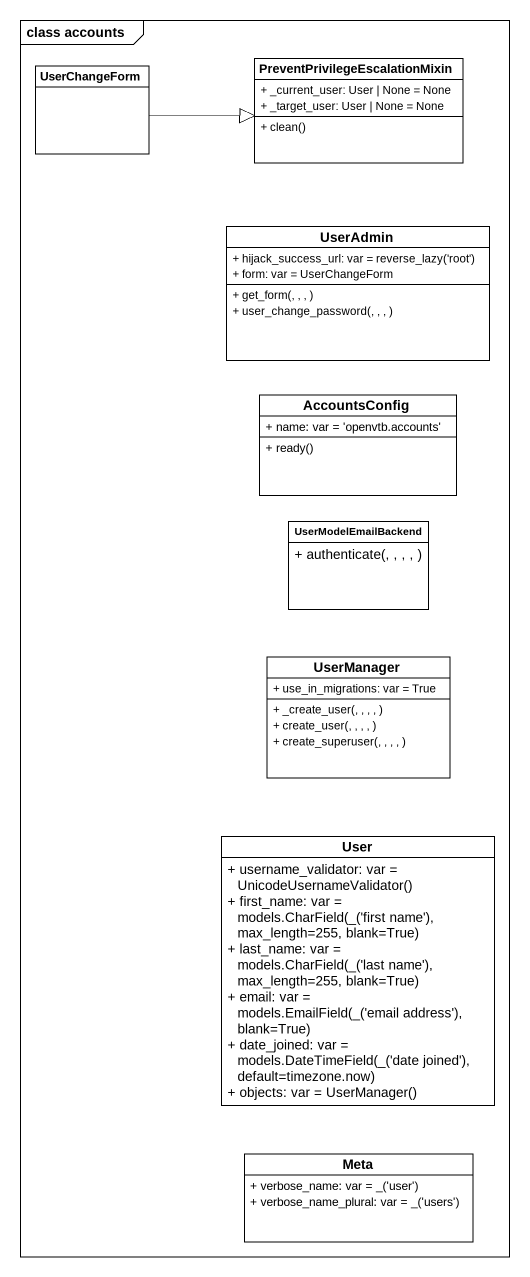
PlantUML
@startuml
mainframe class accounts
hide circle
hide empty members
skinparam classAttributeIconSize 0
class UserChangeForm
class "PreventPrivilegeEscalationMixin" as PreventPrivilegeEscalationMi {
  + _current_user: User | None = None
  + _target_user: User | None = None
  + clean()
}
class UserAdmin {
  {field} + hijack_success_url: var = reverse_lazy('root')
  + form: var = UserChangeForm
  + get_form(, , , )
  + user_change_password(, , , )
}
class AccountsConfig {
  + name: var = 'openvtb.accounts'
  + ready()
}
class UserModelEmailBackend {
  + authenticate(, , , , )
}
class UserManager {
  + use_in_migrations: var = True
  + _create_user(, , , , )
  + create_user(, , , , )
  + create_superuser(, , , , )
}
class User {
  {field} + username_validator: var = UnicodeUsernameValidator()
  {field} + first_name: var = models.CharField(_('first name'), max_length=255, blank=True)
  {field} + last_name: var = models.CharField(_('last name'), max_length=255, blank=True)
  {field} + email: var = models.EmailField(_('email address'), blank=True)
  {field} + date_joined: var = models.DateTimeField(_('date joined'), default=timezone.now)
  {field} + objects: var = UserManager()
}
class Meta {
  {field} + verbose_name: var = _('user')
  {field} + verbose_name_plural: var = _('users')
}
UserChangeForm -right-|> PreventPrivilegeEscalationMi
@enduml
